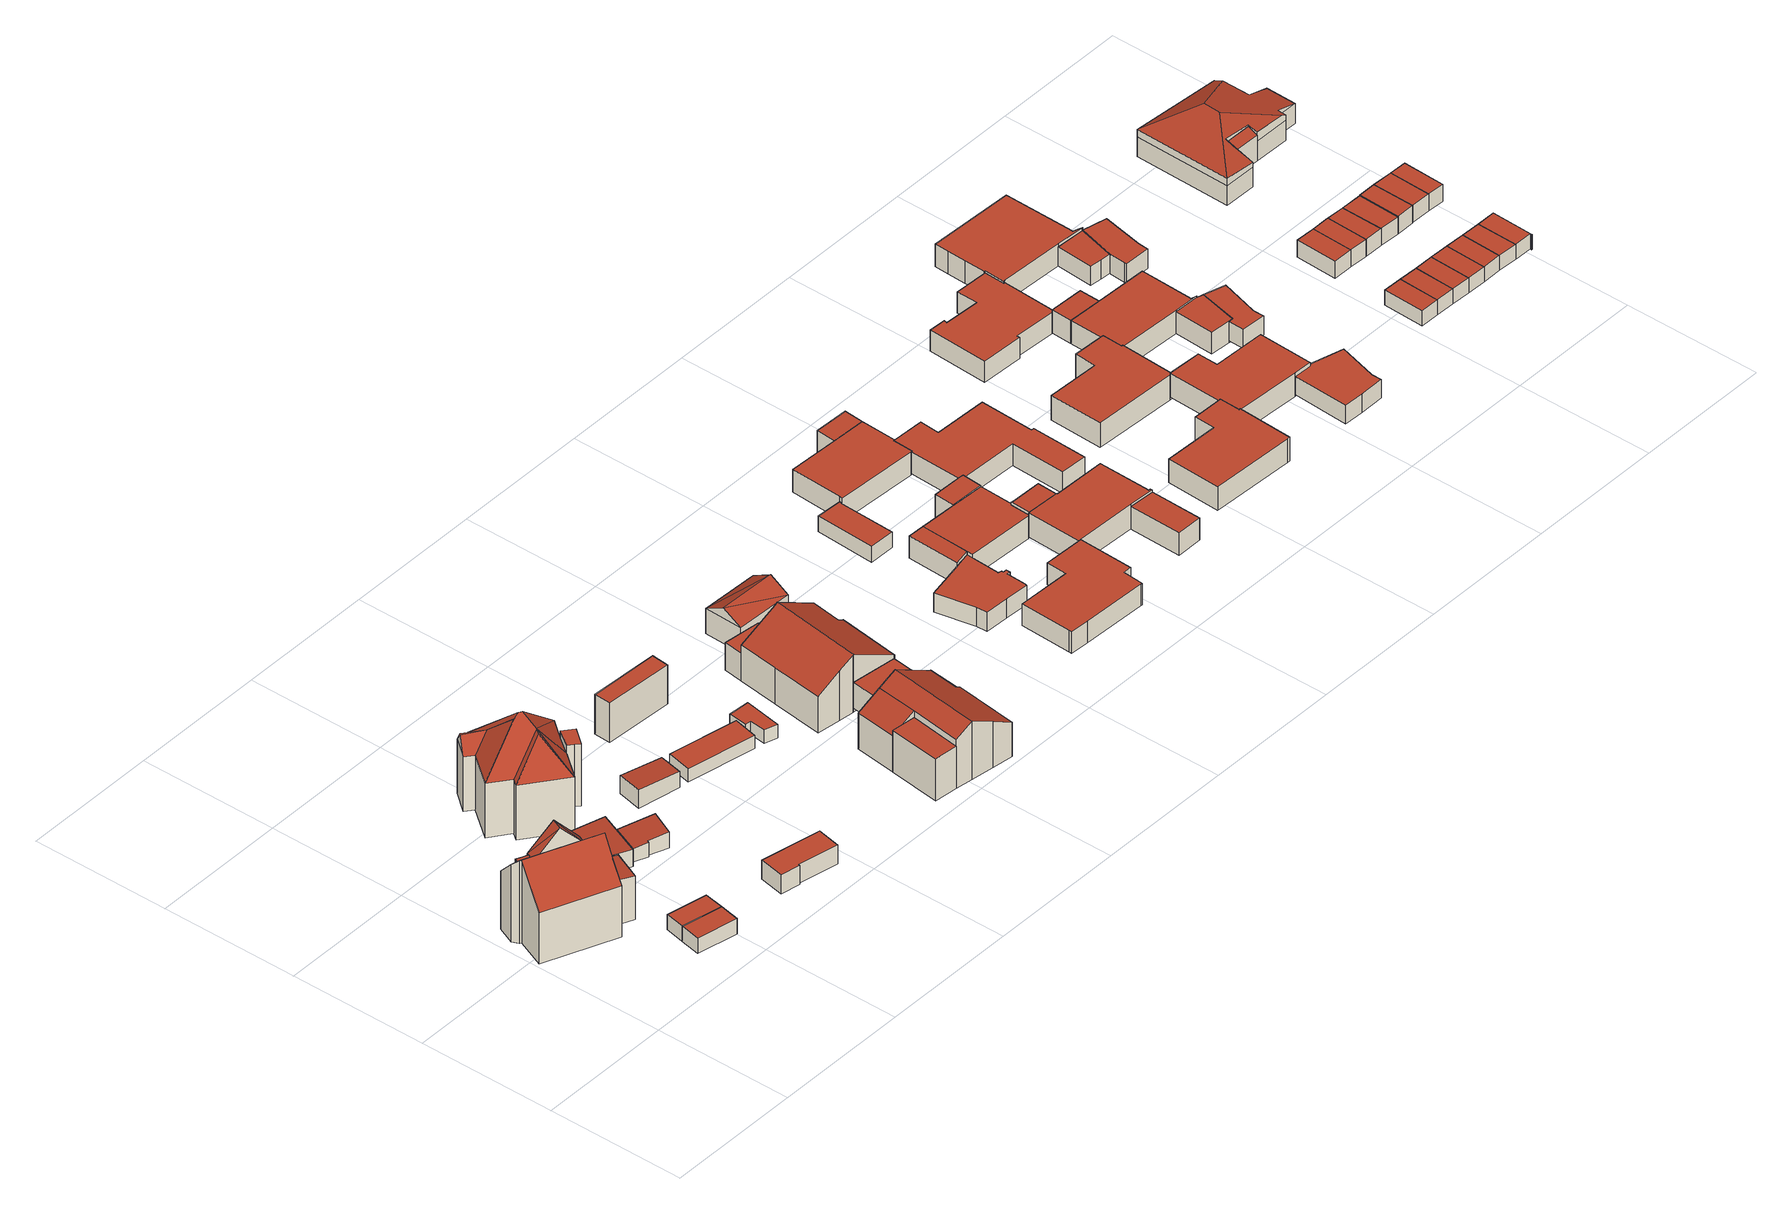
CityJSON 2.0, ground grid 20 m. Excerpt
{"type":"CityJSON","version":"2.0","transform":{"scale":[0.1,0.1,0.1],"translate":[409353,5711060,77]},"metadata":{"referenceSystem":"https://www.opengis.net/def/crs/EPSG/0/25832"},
"CityObjects":{
"building1":{"type":"Building","attributes":{"Gemeindeschluessel":"05978036","Geometrietyp2DReferenz":"3000","function":"31001_1000"},"children":["building1-1","building1-2","building1-3"]},
"building1-1":{"type":"BuildingPart","attributes":{"roofType":"2100","measuredHeight":6.88},"parents":["building1"],"geometry":[{"type":"MultiSurface","lod":"2","boundaries":[[[0,1,2,3]],[[1,4,5,2]],[[4,6,7,5]],[[4,1,0,8,6]],[[9,3,2,5,7]],[[3,9,8,0]],[[9,7,6,8]]],"semantics":{"surfaces":[{"type":"WallSurface"},{"type":"RoofSurface"},{"type":"GroundSurface"},{"type":"ClosureSurface"}],"values":[0,0,0,1,2,3,3]}}]},
"building1-2":{"type":"BuildingPart","attributes":{"roofType":"3100","measuredHeight":12.61},"parents":["building1"],"geometry":[{"type":"MultiSurface","lod":"2","boundaries":[[[10,11,12,13]],[[11,14,15,12]],[[14,16,17,15]],[[16,18,19,20,17]],[[21,22,23,24,25]],[[22,26,0,3,23]],[[27,7,6]],[[27,28,29,7]],[[28,30,31,29]],[[30,32,33,31]],[[32,34,35,33]],[[34,36,35]],[[36,37,38,35]],[[37,39,40,38]],[[39,10,13,40]],[[36,34,32,30,28,27,41]],[[41,26,22,21,42,43,18,16,14,11,10,39,37,36]],[[13,12,15,17,20,24,23,3,9,7,29,31,33,35,38,40]],[[25,42,21]],[[43,19,18]],[[25,24,20,19]],[[25,19,43,42]],[[8,0,26,41]],[[9,3,0,8]],[[27,6,8,41]],[[9,8,6,7]]],"semantics":{"surfaces":[{"type":"WallSurface"},{"type":"RoofSurface"},{"type":"GroundSurface"},{"type":"ClosureSurface"}],"values":[0,0,0,0,0,0,0,0,0,0,0,0,0,0,0,1,1,2,0,0,3,3,0,3,0,3]}}]},
"building1-3":{"type":"BuildingPart","attributes":{"roofType":"3100","measuredHeight":11.48},"parents":["building1"],"geometry":[{"type":"MultiSurface","lod":"2","boundaries":[[[44,25,24,45]],[[19,46,47,20]],[[46,48,49,47]],[[48,50,51,49]],[[50,52,53,51]],[[52,44,45,53]],[[25,44,52,54]],[[54,55,42,25]],[[54,56,48,55]],[[55,48,46,19,43]],[[48,56,50]],[[50,56,54,52]],[[45,24,20,47,49,51,53]],[[19,20,24,25]],[[42,55,43]],[[25,42,43,19]]],"semantics":{"surfaces":[{"type":"WallSurface"},{"type":"RoofSurface"},{"type":"GroundSurface"},{"type":"ClosureSurface"}],"values":[0,0,0,0,0,0,1,1,1,1,0,0,2,3,0,3]}}]},
"building2":{"type":"Building","attributes":{"Gemeindeschluessel":"05978036","Geometrietyp2DReferenz":"3000","function":"51009_1610","roofType":"1000","measuredHeight":7.62},"geometry":[{"type":"MultiSurface","lod":"2","boundaries":[[[57,46,58,59]],[[46,19,60,58]],[[19,61,62,60]],[[61,57,59,62]],[[61,19,46,57]],[[59,58,60,62]]],"semantics":{"surfaces":[{"type":"WallSurface"},{"type":"RoofSurface"},{"type":"GroundSurface"}],"values":[0,0,0,0,1,2]}}]},
"building3":{"type":"Building","attributes":{"Gemeindeschluessel":"05978036","Geometrietyp2DReferenz":"3000","function":"31001_2460","roofType":"1000","measuredHeight":2.26},"geometry":[{"type":"MultiSurface","lod":"2","boundaries":[[[63,64,65,66]],[[64,67,68,65]],[[67,69,70,68]],[[69,63,66,70]],[[69,67,64,63]],[[66,65,68,70]]],"semantics":{"surfaces":[{"type":"WallSurface"},{"type":"RoofSurface"},{"type":"GroundSurface"}],"values":[0,0,0,0,1,2]}}]},
"building4":{"type":"Building","attributes":{"Gemeindeschluessel":"05978036","Geometrietyp2DReferenz":"3000","function":"31001_2460","roofType":"1000","measuredHeight":2.24},"geometry":[{"type":"MultiSurface","lod":"2","boundaries":[[[64,71,72,65]],[[71,73,74,72]],[[73,67,68,74]],[[67,64,65,68]],[[67,73,71,64]],[[65,72,74,68]]],"semantics":{"surfaces":[{"type":"WallSurface"},{"type":"RoofSurface"},{"type":"GroundSurface"}],"values":[0,0,0,0,1,2]}}]},
"building5":{"type":"Building","attributes":{"Gemeindeschluessel":"05978036","Geometrietyp2DReferenz":"3000","function":"31001_2460","roofType":"1000","measuredHeight":3.05},"geometry":[{"type":"MultiSurface","lod":"2","boundaries":[[[75,76,77,78]],[[76,79,80,77]],[[79,81,82,80]],[[81,83,84,82]],[[83,85,86,84]],[[85,87,88,86]],[[87,75,78,88]],[[87,85,83,81,79,76,75]],[[78,77,80,82,84,86,88]]],"semantics":{"surfaces":[{"type":"WallSurface"},{"type":"RoofSurface"},{"type":"GroundSurface"}],"values":[0,0,0,0,0,0,0,1,2]}}]},
"building6":{"type":"Building","attributes":{"Gemeindeschluessel":"05978036","Geometrietyp2DReferenz":"3000","function":"31001_2460","roofType":"2100","measuredHeight":2.97},"geometry":[{"type":"MultiSurface","lod":"2","boundaries":[[[89,90,80,82]],[[90,91,92,80]],[[91,93,94,92]],[[93,95,96,94]],[[95,97,98,96]],[[97,89,82,98]],[[97,95,93,91,90,89]],[[82,80,92,94,96,98]]],"semantics":{"surfaces":[{"type":"WallSurface"},{"type":"RoofSurface"},{"type":"GroundSurface"}],"values":[0,0,0,0,0,0,1,2]}}]},
"building7":{"type":"Building","attributes":{"Gemeindeschluessel":"05978036","Geometrietyp2DReferenz":"3000","function":"31001_1310","roofType":"2100","measuredHeight":2.47},"geometry":[{"type":"MultiSurface","lod":"2","boundaries":[[[99,100,101,102]],[[100,103,104,101]],[[103,105,106,104]],[[105,107,108,106]],[[107,109,110,108]],[[109,99,102,110]],[[109,107,105,103,100,99]],[[102,101,104,106,108,110]]],"semantics":{"surfaces":[{"type":"WallSurface"},{"type":"RoofSurface"},{"type":"GroundSurface"}],"values":[0,0,0,0,0,0,1,2]}}]},
"building8":{"type":"Building","attributes":{"Gemeindeschluessel":"05978036","Geometrietyp2DReferenz":"3000","function":"31001_2460","roofType":"1000","measuredHeight":2.9},"geometry":[{"type":"MultiSurface","lod":"2","boundaries":[[[111,112,113,114]],[[112,115,116,113]],[[115,117,118,116]],[[117,119,120,118]],[[119,121,122,120]],[[121,111,114,122]],[[121,119,117,115,112,111]],[[114,113,116,118,120,122]]],"semantics":{"surfaces":[{"type":"WallSurface"},{"type":"RoofSurface"},{"type":"GroundSurface"}],"values":[0,0,0,0,0,0,1,2]}}]},
"building9":{"type":"Building","attributes":{"Gemeindeschluessel":"05978036","Geometrietyp2DReferenz":"3000","function":"31001_1000"},"children":["building9-1","building9-2"]},
"building9-1":{"type":"BuildingPart","attributes":{"roofType":"9999","measuredHeight":9.47},"parents":["building9"],"geometry":[{"type":"MultiSurface","lod":"2","boundaries":[[[123,124,125,126,127]],[[127,126,128,129]],[[126,125,130,131,128]],[[132,130,125,124]],[[124,123,133,134,132]],[[123,127,129,133]],[[132,134,131,130]],[[129,128,131,134,133]]],"semantics":{"surfaces":[{"type":"RoofSurface"},{"type":"WallSurface"},{"type":"GroundSurface"}],"values":[0,1,1,1,1,1,1,2]}}]},
"building9-2":{"type":"BuildingPart","attributes":{"roofType":"5000","measuredHeight":14.33},"parents":["building9"],"geometry":[{"type":"MultiSurface","lod":"2","boundaries":[[[135,136,137,138]],[[136,139,140,137]],[[139,141,142,140]],[[141,143,144,142]],[[143,145,146,144]],[[145,147,148,146]],[[147,149,150,148]],[[149,151,152,150]],[[151,132,134,152]],[[130,153,154,131]],[[153,135,138,154]],[[151,155,130,132]],[[155,151,156]],[[155,153,130]],[[153,155,157]],[[158,156,151,149]],[[159,158,149,147]],[[160,161,162,159,147,145]],[[161,160,143,141]],[[162,161,141,139]],[[155,156,158,159,162,139,136]],[[157,155,136,135]],[[157,135,153]],[[143,160,145]],[[138,137,140,142,144,146,148,150,152,134,131,154]],[[131,134,132,130]]],"semantics":{"surfaces":[{"type":"WallSurface"},{"type":"RoofSurface"},{"type":"GroundSurface"},{"type":"ClosureSurface"}],"values":[0,0,0,0,0,0,0,0,0,0,0,1,1,1,1,1,1,1,1,1,1,1,1,0,2,3]}}]},
"building10":{"type":"Building","attributes":{"Gemeindeschluessel":"05978036","Geometrietyp2DReferenz":"3000","function":"31001_2460","roofType":"2100","measuredHeight":2.86},"geometry":[{"type":"MultiSurface","lod":"2","boundaries":[[[163,164,165,166]],[[164,167,168,165]],[[167,169,170,168]],[[169,163,166,170]],[[169,167,164,163]],[[166,165,168,170]]],"semantics":{"surfaces":[{"type":"WallSurface"},{"type":"RoofSurface"},{"type":"GroundSurface"}],"values":[0,0,0,0,1,2]}}]},
"building11":{"type":"Building","attributes":{"Gemeindeschluessel":"05978036","Geometrietyp2DReferenz":"3000","function":"31001_9998","roofType":"2100","measuredHeight":2.12},"geometry":[{"type":"MultiSurface","lod":"2","boundaries":[[[171,172,173,174]],[[172,175,176,173]],[[175,177,178,176]],[[177,171,174,178]],[[177,175,172,171]],[[174,173,176,178]]],"semantics":{"surfaces":[{"type":"WallSurface"},{"type":"RoofSurface"},{"type":"GroundSurface"}],"values":[0,0,0,0,1,2]}}]},
"building12":{"type":"Building","attributes":{"Gemeindeschluessel":"05978036","Geometrietyp2DReferenz":"3000","function":"31001_9998","roofType":"1000","measuredHeight":6},"geometry":[{"type":"MultiSurface","lod":"2","boundaries":[[[179,180,181,182]],[[180,183,184,181]],[[183,185,186,184]],[[185,179,182,186]],[[185,183,180,179]],[[182,181,184,186]]],"semantics":{"surfaces":[{"type":"WallSurface"},{"type":"RoofSurface"},{"type":"GroundSurface"}],"values":[0,0,0,0,1,2]}}]},
"building13":{"type":"Building","attributes":{"Gemeindeschluessel":"05978036","Geometrietyp2DReferenz":"3000","function":"51009_1610","roofType":"9999","measuredHeight":6.41},"geometry":[{"type":"MultiSurface","lod":"2","boundaries":[[[187,188,189,190]],[[190,189,191,192]],[[189,188,193,191]],[[188,187,194,193]],[[187,190,192,194]],[[192,191,193,194]]],"semantics":{"surfaces":[{"type":"RoofSurface"},{"type":"WallSurface"},{"type":"GroundSurface"}],"values":[0,1,1,1,1,2]}}]},
"building14":{"type":"Building","attributes":{"Gemeindeschluessel":"05978036","Geometrietyp2DReferenz":"3000","function":"31001_9998","roofType":"2100","measuredHeight":2.16},"geometry":[{"type":"MultiSurface","lod":"2","boundaries":[[[195,196,197,198]],[[196,199,200,197]],[[199,201,202,200]],[[201,203,204,202]],[[203,205,206,204]],[[205,195,198,206]],[[205,203,201,199,196,195]],[[198,197,200,202,204,206]]],"semantics":{"surfaces":[{"type":"WallSurface"},{"type":"RoofSurface"},{"type":"GroundSurface"}],"values":[0,0,0,0,0,0,1,2]}}]},
"building15":{"type":"Building","attributes":{"Gemeindeschluessel":"05978036","Geometrietyp2DReferenz":"3000","function":"31001_1000"},"children":["building15-1","building15-2"]},
"building15-1":{"type":"BuildingPart","attributes":{"roofType":"2100","measuredHeight":7.44},"parents":["building15"],"geometry":[{"type":"MultiSurface","lod":"2","boundaries":[[[207,208,209,210]],[[211,212,192,191]],[[212,207,210,192]],[[212,211,208,207]],[[210,209,191,192]],[[191,209,208,211]]],"semantics":{"surfaces":[{"type":"WallSurface"},{"type":"RoofSurface"},{"type":"GroundSurface"},{"type":"ClosureSurface"}],"values":[0,0,0,1,2,3]}}]},
"building15-2":{"type":"BuildingPart","attributes":{"roofType":"3100","measuredHeight":8.95},"parents":["building15"],"geometry":[{"type":"MultiSurface","lod":"2","boundaries":[[[213,214,215,216]],[[214,217,218,215]],[[217,219,220,218]],[[219,221,222,220]],[[221,223,193,222]],[[223,211,191,193]],[[224,225,209,208]],[[224,226,227,225]],[[226,228,229,227]],[[228,230,231,229]],[[230,213,216,231]],[[226,224,208,211,223,221]],[[221,219,217,214,213,230,228,226]],[[216,215,218,220,222,193,191,209,225,227,229,231]],[[208,209,191,211]]],"semantics":{"surfaces":[{"type":"WallSurface"},{"type":"RoofSurface"},{"type":"GroundSurface"},{"type":"ClosureSurface"}],"values":[0,0,0,0,0,0,0,0,0,0,0,1,1,2,3]}}]},
"building16":{"type":"Building","attributes":{"Gemeindeschluessel":"05978036","Geometrietyp2DReferenz":"3000","function":"31001_2460","roofType":"1000","measuredHeight":3.95},"geometry":[{"type":"MultiSurface","lod":"2","boundaries":[[[232,233,234,235]],[[233,236,237,234]],[[236,238,239,237]],[[238,232,235,239]],[[238,236,233,232]],[[235,234,237,239]]],"semantics":{"surfaces":[{"type":"WallSurface"},{"type":"RoofSurface"},{"type":"GroundSurface"}],"values":[0,0,0,0,1,2]}}]},
"building17":{"type":"Building","attributes":{"Gemeindeschluessel":"05978036","Geometrietyp2DReferenz":"3000","function":"31001_1000","roofType":"3100","measuredHeight":8.83},"geometry":[{"type":"MultiSurface","lod":"2","boundaries":[[[240,241,242,243]],[[241,244,245,242]],[[244,246,247,245]],[[246,248,249,247]],[[248,250,251,249]],[[250,252,253,251]],[[252,254,255,253]],[[254,256,257,255]],[[256,258,259,257]],[[258,260,261,259]],[[260,262,263,261]],[[262,264,265,263]],[[264,240,243,265]],[[260,258,256,254,252,250,248]],[[248,246,244,241,240,264,262,260]],[[243,242,245,247,249,251,253,255,257,259,261,263,265]]],"semantics":{"surfaces":[{"type":"WallSurface"},{"type":"RoofSurface"},{"type":"GroundSurface"}],"values":[0,0,0,0,0,0,0,0,0,0,0,0,0,1,1,2]}}]},
"building18":{"type":"Building","attributes":{"Gemeindeschluessel":"05978036","Geometrietyp2DReferenz":"3000","function":"31001_2460","roofType":"1000","measuredHeight":4.16},"geometry":[{"type":"MultiSurface","lod":"2","boundaries":[[[266,267,268,245]],[[267,269,270,268]],[[269,271,247,270]],[[271,266,245,247]],[[271,269,267,266]],[[245,268,270,247]]],"semantics":{"surfaces":[{"type":"WallSurface"},{"type":"RoofSurface"},{"type":"GroundSurface"}],"values":[0,0,0,0,1,2]}}]},
"building19":{"type":"Building","attributes":{"Gemeindeschluessel":"05978036","Geometrietyp2DReferenz":"3000","function":"31001_2460","roofType":"3100","measuredHeight":5.41},"geometry":[{"type":"MultiSurface","lod":"2","boundaries":[[[272,273,274,275]],[[273,276,277,274]],[[276,278,279,277]],[[278,272,275,279]],[[276,273,280]],[[272,278,281]],[[272,280,273]],[[280,272,281]],[[281,276,280]],[[276,281,278]],[[275,274,277,279]]],"semantics":{"surfaces":[{"type":"WallSurface"},{"type":"RoofSurface"},{"type":"GroundSurface"}],"values":[0,0,0,0,0,0,1,1,1,1,2]}}]},
"building20":{"type":"Building","attributes":{"Gemeindeschluessel":"05978036","Geometrietyp2DReferenz":"3000","function":"31001_1000","roofType":"1000","measuredHeight":3.31},"geometry":[{"type":"MultiSurface","lod":"2","boundaries":[[[282,283,284,285]],[[283,286,287,284]],[[286,288,289,287]],[[288,290,291,289]],[[290,292,293,291]],[[292,294,295,293]],[[294,296,297,295]],[[296,298,299,297]],[[298,300,301,299]],[[300,302,303,301]],[[302,304,305,303]],[[304,282,285,305]],[[304,302,300,298,296,294,292,290,288,286,283,282]],[[285,284,287,289,291,293,295,297,299,301,303,305]]],"semantics":{"surfaces":[{"type":"WallSurface"},{"type":"RoofSurface"},{"type":"GroundSurface"}],"values":[0,0,0,0,0,0,0,0,0,0,0,0,1,2]}}]},
"building21":{"type":"Building","attributes":{"Gemeindeschluessel":"05978036","Geometrietyp2DReferenz":"3000","function":"31001_2460","roofType":"1000","measuredHeight":2.41},"geometry":[{"type":"MultiSurface","lod":"2","boundaries":[[[306,307,308,309]],[[307,310,311,308]],[[310,312,313,311]],[[312,314,315,313]],[[314,306,309,315]],[[314,312,310,307,306]],[[309,308,311,313,315]]],"semantics":{"surfaces":[{"type":"WallSurface"},{"type":"RoofSurface"},{"type":"GroundSurface"}],"values":[0,0,0,0,0,1,2]}}]},
"building22":{"type":"Building","attributes":{"Gemeindeschluessel":"05978036","Geometrietyp2DReferenz":"3000","function":"31001_1000"},"children":["building22-1","building22-2","building22-3","building22-4"]},
"building22-1":{"type":"BuildingPart","attributes":{"roofType":"1000","measuredHeight":2.85},"parents":["building22"],"geometry":[{"type":"MultiSurface","lod":"2","boundaries":[[[316,317,318,319]],[[317,320,321,318]],[[320,322,323,321]],[[322,324,325,323]],[[324,326,327,325]],[[326,328,329,327]],[[328,330,331,329]],[[330,332,333,331]],[[332,334,335,333]],[[334,336,337,335]],[[336,338,339,337]],[[338,340,341,339]],[[340,342,343,341]],[[342,344,345,343]],[[342,340,338,336,334,332,330,328,326,324,322,320,317,316,346,344]],[[345,347,319,318,321,323,325,327,329,331,333,335,337,339,341,343]],[[347,345,344,346]],[[319,347,346,316]]],"semantics":{"surfaces":[{"type":"WallSurface"},{"type":"RoofSurface"},{"type":"GroundSurface"},{"type":"ClosureSurface"}],"values":[0,0,0,0,0,0,0,0,0,0,0,0,0,0,1,2,3,3]}}]},
"building22-2":{"type":"BuildingPart","attributes":{"roofType":"1000","measuredHeight":3.39},"parents":["building22"],"geometry":[{"type":"MultiSurface","lod":"2","boundaries":[[[348,349,350,345,344]],[[349,351,352,350]],[[353,351,349,348]],[[345,350,352,347]],[[352,351,353,346,347]],[[344,346,353,348]],[[344,345,347,346]]],"semantics":{"surfaces":[{"type":"WallSurface"},{"type":"RoofSurface"},{"type":"GroundSurface"},{"type":"ClosureSurface"}],"values":[0,0,1,2,3,0,3]}}]},
"building22-3":{"type":"BuildingPart","attributes":{"roofType":"1000","measuredHeight":3.44},"parents":["building22"],"geometry":[{"type":"MultiSurface","lod":"2","boundaries":[[[354,355,356,357]],[[355,358,359,356]],[[358,360,361,362,359]],[[363,354,357,364,365]],[[363,360,358,355,354]],[[357,356,359,362,364]],[[365,361,360,363]],[[365,364,362,361]]],"semantics":{"surfaces":[{"type":"WallSurface"},{"type":"RoofSurface"},{"type":"GroundSurface"},{"type":"ClosureSurface"}],"values":[0,0,0,0,1,2,0,3]}}]},
"building22-4":{"type":"BuildingPart","attributes":{"roofType":"1000","measuredHeight":3.39},"parents":["building22"],"geometry":[{"type":"MultiSurface","lod":"2","boundaries":[[[361,366,367,362]],[[366,368,369,367]],[[368,370,371,369]],[[370,372,373,371]],[[372,374,316,319,373]],[[351,365,364,352]],[[351,353,374,372,370,368,366,361,365]],[[364,362,367,369,371,373,319,347,352]],[[362,364,365,361]],[[346,316,374,353]],[[347,319,316,346]],[[352,347,346,353,351]]],"semantics":{"surfaces":[{"type":"WallSurface"},{"type":"RoofSurface"},{"type":"GroundSurface"},{"type":"ClosureSurface"}],"values":[0,0,0,0,0,0,1,2,3,0,3,3]}}]},
"building23":{"type":"Building","attributes":{"Gemeindeschluessel":"05978036","Geometrietyp2DReferenz":"3000","function":"31001_1000"},"children":["building23-1","building23-2"]},
"building23-1":{"type":"BuildingPart","attributes":{"roofType":"1000","measuredHeight":3.52},"parents":["building23"],"geometry":[{"type":"MultiSurface","lod":"2","boundaries":[[[375,376,377,378]],[[376,379,380,377]],[[379,381,382,380]],[[383,375,378,384]],[[383,381,379,376,375]],[[378,377,380,382,384]],[[384,382,381,383]]],"semantics":{"surfaces":[{"type":"WallSurface"},{"type":"RoofSurface"},{"type":"GroundSurface"},{"type":"ClosureSurface"}],"values":[0,0,0,0,1,2,3]}}]},
"building23-2":{"type":"BuildingPart","attributes":{"roofType":"1000","measuredHeight":3.53},"parents":["building23"],"geometry":[{"type":"MultiSurface","lod":"2","boundaries":[[[385,386,382,381]],[[385,387,388,386]],[[387,389,390,388]],[[389,391,392,390]],[[391,393,394,392]],[[393,395,396,394]],[[395,397,398,396]],[[397,383,384,398]],[[397,395,393,391,389,387,385,381,383]],[[384,382,386,388,390,392,394,396,398]],[[381,382,384,383]]],"semantics":{"surfaces":[{"type":"WallSurface"},{"type":"RoofSurface"},{"type":"GroundSurface"},{"type":"ClosureSurface"}],"values":[0,0,0,0,0,0,0,0,1,2,3]}}]},
"building24":{"type":"Building","attributes":{"Gemeindeschluessel":"05978036","Geometrietyp2DReferenz":"3000","function":"31001_1000"},"children":["building24-1","building24-2","building24-3"]},
"building24-1":{"type":"BuildingPart","attributes":{"roofType":"1000","measuredHeight":3.66},"parents":["building24"],"geometry":[{"type":"MultiSurface","lod":"2","boundaries":[[[399,400,401,402,403]],[[400,404,405,401]],[[404,406,407,405]],[[406,408,409,407]],[[408,410,411,412,409]],[[413,296,414,415,416]],[[296,294,417,414]],[[294,418,419,417]],[[418,420,421,422,419]],[[418,294,296,413,410,408,406,404,400,399,420]],[[422,402,401,405,407,409,412,415,414,417,419]],[[403,421,420,399]],[[403,402,422,421]],[[416,411,410,413]],[[416,415,412,411]]],"semantics":{"surfaces":[{"type":"WallSurface"},{"type":"RoofSurface"},{"type":"GroundSurface"},{"type":"ClosureSurface"}],"values":[0,0,0,0,0,0,0,0,0,1,2,0,3,0,3]}}]},
"building24-2":{"type":"BuildingPart","attributes":{"roofType":"1000","measuredHeight":3.64},"parents":["building24"],"geometry":[{"type":"MultiSurface","lod":"2","boundaries":[[[421,423,424,422]],[[423,425,426,424]],[[425,427,428,426]],[[427,403,402,428]],[[403,427,425,423,421]],[[422,424,426,428,402]],[[422,402,403,421]]],"semantics":{"surfaces":[{"type":"WallSurface"},{"type":"RoofSurface"},{"type":"GroundSurface"},{"type":"ClosureSurface"}],"values":[0,0,0,0,1,2,3]}}]},
"building24-3":{"type":"BuildingPart","attributes":{"roofType":"1000","measuredHeight":3.36},"parents":["building24"],"geometry":[{"type":"MultiSurface","lod":"2","boundaries":[[[411,429,430,412]],[[429,431,432,430]],[[431,416,415,432]],[[416,431,429,411]],[[412,430,432,415]],[[412,415,416,411]]],"semantics":{"surfaces":[{"type":"WallSurface"},{"type":"RoofSurface"},{"type":"GroundSurface"},{"type":"ClosureSurface"}],"values":[0,0,0,1,2,3]}}]},
"building25":{"type":"Building","attributes":{"Gemeindeschluessel":"05978036","Geometrietyp2DReferenz":"3000","function":"31001_1000","roofType":"1000","measuredHeight":3.34},"geometry":[{"type":"MultiSurface","lod":"2","boundaries":[[[433,434,435,436]],[[434,437,438,435]],[[437,439,440,438]],[[439,441,442,440]],[[441,443,444,442]],[[443,391,445,444]],[[391,389,446,445]],[[389,387,447,446]],[[387,385,448,447]],[[385,449,450,448]],[[449,451,452,450]],[[451,453,454,452]],[[453,455,456,454]],[[455,433,436,456]],[[455,453,451,449,385,387,389,391,443,441,439,437,434,433]],[[436,435,438,440,442,444,445,446,447,448,450,452,454,456]]],"semantics":{"surfaces":[{"type":"WallSurface"},{"type":"RoofSurface"},{"type":"GroundSurface"}],"values":[0,0,0,0,0,0,0,0,0,0,0,0,0,0,1,2]}}]},
"building26":{"type":"Building","attributes":{"Gemeindeschluessel":"05978036","Geometrietyp2DReferenz":"3000","function":"31001_1000","roofType":"1000","measuredHeight":3.57},"geometry":[{"type":"MultiSurface","lod":"2","boundaries":[[[457,458,459,460]],[[458,461,462,459]],[[461,463,464,462]],[[463,465,466,464]],[[465,467,468,466]],[[467,469,470,468]],[[469,471,472,470]],[[471,473,474,472]],[[473,475,476,474]],[[475,457,460,476]],[[475,473,471,469,467,465,463,461,458,457]],[[460,459,462,464,466,468,470,472,474,476]]],"semantics":{"surfaces":[{"type":"WallSurface"},{"type":"RoofSurface"},{"type":"GroundSurface"}],"values":[0,0,0,0,0,0,0,0,0,0,1,2]}}]},
"building27":{"type":"Building","attributes":{"Gemeindeschluessel":"05978036","Geometrietyp2DReferenz":"3000","function":"31001_1000","roofType":"1000","measuredHeight":3.75},"geometry":[{"type":"MultiSurface","lod":"2","boundaries":[[[477,478,479,480]],[[478,481,482,479]],[[481,483,484,482]],[[483,485,486,484]],[[485,487,488,486]],[[487,489,490,488]],[[489,491,492,490]],[[491,493,494,492]],[[493,495,496,494]],[[495,477,480,496]],[[495,493,491,489,487,485,483,481,478,477]],[[480,479,482,484,486,488,490,492,494,496]]],"semantics":{"surfaces":[{"type":"WallSurface"},{"type":"RoofSurface"},{"type":"GroundSurface"}],"values":[0,0,0,0,0,0,0,0,0,0,1,2]}}]},
"building28":{"type":"Building","attributes":{"Gemeindeschluessel":"05978036","Geometrietyp2DReferenz":"3000","function":"31001_1000","roofType":"1000","measuredHeight":3.18},"geometry":[{"type":"MultiSurface","lod":"2","boundaries":[[[497,498,499,500]],[[498,501,502,499]],[[501,503,504,502]],[[503,505,506,504]],[[505,507,508,506]],[[507,509,510,508]],[[509,511,512,510]],[[511,513,514,512]],[[513,515,516,514]],[[515,517,518,516]],[[517,519,520,518]],[[519,521,522,520]],[[521,523,524,522]],[[523,497,500,524]],[[523,521,519,517,515,513,511,509,507,505,503,501,498,497]],[[500,499,502,504,506,508,510,512,514,516,518,520,522,524]]],"semantics":{"surfaces":[{"type":"WallSurface"},{"type":"RoofSurface"},{"type":"GroundSurface"}],"values":[0,0,0,0,0,0,0,0,0,0,0,0,0,0,1,2]}}]},
"building29":{"type":"Building","attributes":{"Gemeindeschluessel":"05978036","Geometrietyp2DReferenz":"3000","function":"31001_1000","roofType":"1000","measuredHeight":3.62},"geometry":[{"type":"MultiSurface","lod":"2","boundaries":[[[525,526,527,528]],[[526,529,530,527]],[[529,531,532,530]],[[531,533,534,532]],[[533,535,536,534]],[[535,537,538,536]],[[537,539,540,538]],[[539,541,542,540]],[[541,543,544,542]],[[543,545,546,544]],[[545,547,548,546]],[[547,525,528,548]],[[547,545,543,541,539,537,535,533,531,529,526,525]],[[528,527,530,532,534,536,538,540,542,544,546,548]]],"semantics":{"surfaces":[{"type":"WallSurface"},{"type":"RoofSurface"},{"type":"GroundSurface"}],"values":[0,0,0,0,0,0,0,0,0,0,0,0,1,2]}}]},
"building30":{"type":"Building","attributes":{"Gemeindeschluessel":"05978036","Geometrietyp2DReferenz":"3000","function":"31001_2460","roofType":"1000","measuredHeight":2.75},"geometry":[{"type":"MultiSurface","lod":"2","boundaries":[[[549,550,551,552]],[[550,553,554,551]],[[553,555,556,554]],[[555,557,558,556]],[[557,559,560,558]],[[559,561,562,560]],[[561,563,564,562]],[[563,549,552,564]],[[563,561,559,557,555,553,550,549]],[[552,551,554,556,558,560,562,564]]],"semantics":{"surfaces":[{"type":"WallSurface"},{"type":"RoofSurface"},{"type":"GroundSurface"}],"values":[0,0,0,0,0,0,0,0,1,2]}}]},
"building31":{"type":"Building","attributes":{"Gemeindeschluessel":"05978036","Geometrietyp2DReferenz":"3000","function":"31001_1000"},"children":["building31-1","building31-2","building31-3"]},
"building31-1":{"type":"BuildingPart","attributes":{"roofType":"1000","measuredHeight":3.56},"parents":["building31"],"geometry":[{"type":"MultiSurface","lod":"2","boundaries":[[[565,566,567,568]],[[565,569,570,566]],[[569,571,572,570]],[[571,573,574,572]],[[573,571,569,565,568]],[[567,566,570,572,574]],[[568,567,574,573]]],"semantics":{"surfaces":[{"type":"WallSurface"},{"type":"RoofSurface"},{"type":"GroundSurface"},{"type":"ClosureSurface"}],"values":[0,0,0,0,1,2,3]}}]},
"building31-2":{"type":"BuildingPart","attributes":{"roofType":"1000","measuredHeight":3.36},"parents":["building31"],"geometry":[{"type":"MultiSurface","lod":"2","boundaries":[[[575,576,577,578]],[[576,579,580,577]],[[581,582,583,584]],[[582,585,586,583]],[[585,575,578,586]],[[585,582,581,579,576,575]],[[578,577,580,584,583,586]],[[584,580,579,581]]],"semantics":{"surfaces":[{"type":"WallSurface"},{"type":"RoofSurface"},{"type":"GroundSurface"},{"type":"ClosureSurface"}],"values":[0,0,0,0,0,1,2,3]}}]},
"building31-3":{"type":"BuildingPart","attributes":{"roofType":"1000","measuredHeight":3.52},"parents":["building31"],"geometry":[{"type":"MultiSurface","lod":"2","boundaries":[[[573,587,588,574]],[[587,589,590,588]],[[589,591,581,584,590]],[[592,593,492,580,579]],[[593,594,490,492]],[[594,595,488,490]],[[595,596,486,488]],[[596,568,567,486]],[[568,596,595,594,593,592,591,589,587,573]],[[574,588,590,584,580,492,490,488,486,567]],[[579,581,591,592]],[[579,580,584,581]],[[574,567,568,573]]],"semantics":{"surfaces":[{"type":"WallSurface"},{"type":"RoofSurface"},{"type":"GroundSurface"},{"type":"ClosureSurface"}],"values":[0,0,0,0,0,0,0,0,1,2,0,3,3]}}]},
"building32":{"type":"Building","attributes":{"Gemeindeschluessel":"05978036","Geometrietyp2DReferenz":"3000","function":"31001_2460","roofType":"1000","measuredHeight":2.84},"geometry":[{"type":"MultiSurface","lod":"2","boundaries":[[[597,598,599,600]],[[598,575,601,599]],[[575,585,602,601]],[[585,582,603,602]],[[582,604,605,603]],[[604,606,607,605]],[[606,597,600,607]],[[606,604,582,585,575,598,597]],[[600,599,601,602,603,605,607]]],"semantics":{"surfaces":[{"type":"WallSurface"},{"type":"RoofSurface"},{"type":"GroundSurface"}],"values":[0,0,0,0,0,0,0,1,2]}}]},
"building33":{"type":"Building","attributes":{"Gemeindeschluessel":"05978036","Geometrietyp2DReferenz":"3000","function":"31001_1000"},"children":["building33-1","building33-2"]},
"building33-1":{"type":"BuildingPart","attributes":{"roofType":"1000","measuredHeight":2.96},"parents":["building33"],"geometry":[{"type":"MultiSurface","lod":"2","boundaries":[[[608,609,610,611]],[[609,612,613,610]],[[612,614,615,613]],[[616,608,611,617]],[[616,614,612,609,608]],[[611,610,613,615,617]],[[617,615,614,616]]],"semantics":{"surfaces":[{"type":"WallSurface"},{"type":"RoofSurface"},{"type":"GroundSurface"},{"type":"ClosureSurface"}],"values":[0,0,0,0,1,2,3]}}]},
"building33-2":{"type":"BuildingPart","attributes":{"roofType":"1000","measuredHeight":3.45},"parents":["building33"],"geometry":[{"type":"MultiSurface","lod":"2","boundaries":[[[618,615,614]],[[618,619,620,615]],[[619,621,622,620]],[[621,623,624,622]],[[623,625,626,624]],[[625,627,628,626]],[[627,629,630,628]],[[629,631,632,630]],[[631,633,634,632]],[[633,635,636,634]],[[635,637,616,617,636]],[[637,635,633,631,629,627,625,623,621,619,618]],[[615,620,622,624,626,628,630,632,634,636,617]],[[614,616,637,618]],[[614,615,617,616]]],"semantics":{"surfaces":[{"type":"WallSurface"},{"type":"RoofSurface"},{"type":"GroundSurface"},{"type":"ClosureSurface"}],"values":[0,0,0,0,0,0,0,0,0,0,0,1,2,0,3]}}]},
"building34":{"type":"Building","attributes":{"Gemeindeschluessel":"05978036","Geometrietyp2DReferenz":"3000","function":"31001_2460","roofType":"1000","measuredHeight":2.94},"geometry":[{"type":"MultiSurface","lod":"2","boundaries":[[[638,639,640,641]],[[639,642,643,640]],[[642,644,611,643]],[[644,645,617,611]],[[645,646,647,617]],[[646,648,649,647]],[[648,638,641,649]],[[648,646,645,644,642,639,638]],[[641,640,643,611,617,647,649]]],"semantics":{"surfaces":[{"type":"WallSurface"},{"type":"RoofSurface"},{"type":"GroundSurface"}],"values":[0,0,0,0,0,0,0,1,2]}}]},
"building35":{"type":"Building","attributes":{"Gemeindeschluessel":"05978036","Geometrietyp2DReferenz":"3000","function":"31001_2500","roofType":"1000","measuredHeight":2.3},"geometry":[{"type":"MultiSurface","lod":"2","boundaries":[[[650,651,652,653]],[[651,654,655,652]],[[654,656,657,655]],[[656,650,653,657]],[[656,654,651,650]],[[653,652,655,657]]],"semantics":{"surfaces":[{"type":"WallSurface"},{"type":"RoofSurface"},{"type":"GroundSurface"}],"values":[0,0,0,0,1,2]}}]},
"building36":{"type":"Building","attributes":{"Gemeindeschluessel":"05978036","Geometrietyp2DReferenz":"3000","function":"31001_2460","roofType":"1000","measuredHeight":2.37},"geometry":[{"type":"MultiSurface","lod":"2","boundaries":[[[650,656,657,653]],[[656,658,659,657]],[[658,660,661,659]],[[660,650,653,661]],[[660,658,656,650]],[[653,657,659,661]]],"semantics":{"surfaces":[{"type":"WallSurface"},{"type":"RoofSurface"},{"type":"GroundSurface"}],"values":[0,0,0,0,1,2]}}]},
"building37":{"type":"Building","attributes":{"Gemeindeschluessel":"05978036","Geometrietyp2DReferenz":"3000","function":"31001_2460","roofType":"1000","measuredHeight":2.62},"geometry":[{"type":"MultiSurface","lod":"2","boundaries":[[[662,663,664,665]],[[663,666,667,664]],[[666,668,669,667]],[[668,662,665,669]],[[668,666,663,662]],[[665,664,667,669]]],"semantics":{"surfaces":[{"type":"WallSurface"},{"type":"RoofSurface"},{"type":"GroundSurface"}],"values":[0,0,0,0,1,2]}}]},
"building38":{"type":"Building","attributes":{"Gemeindeschluessel":"05978036","Geometrietyp2DReferenz":"3000","function":"31001_2460","roofType":"1000","measuredHeight":2.38},"geometry":[{"type":"MultiSurface","lod":"2","boundaries":[[[660,658,659,661]],[[658,670,671,659]],[[670,672,673,671]],[[672,660,661,673]],[[672,670,658,660]],[[661,659,671,673]]],"semantics":{"surfaces":[{"type":"WallSurface"},{"type":"RoofSurface"},{"type":"GroundSurface"}],"values":[0,0,0,0,1,2]}}]},
"building39":{"type":"Building","attributes":{"Gemeindeschluessel":"05978036","Geometrietyp2DReferenz":"3000","function":"31001_2460","roofType":"1000","measuredHeight":2.66},"geometry":[{"type":"MultiSurface","lod":"2","boundaries":[[[666,663,664,667]],[[663,674,675,664]],[[674,676,677,675]],[[676,666,667,677]],[[676,674,663,666]],[[667,664,675,677]]],"semantics":{"surfaces":[{"type":"WallSurface"},{"type":"RoofSurface"},{"type":"GroundSurface"}],"values":[0,0,0,0,1,2]}}]},
"building40":{"type":"Building","attributes":{"Gemeindeschluessel":"05978036","Geometrietyp2DReferenz":"3000","function":"31001_2460","roofType":"1000","measuredHeight":2.33},"geometry":[{"type":"MultiSurface","lod":"2","boundaries":[[[672,670,671,673]],[[670,678,679,671]],[[678,680,681,679]],[[680,672,673,681]],[[680,678,670,672]],[[673,671,679,681]]],"semantics":{"surfaces":[{"type":"WallSurface"},{"type":"RoofSurface"},{"type":"GroundSurface"}],"values":[0,0,0,0,1,2]}}]},
"building41":{"type":"Building","attributes":{"Gemeindeschluessel":"05978036","Geometrietyp2DReferenz":"3000","function":"31001_2460","roofType":"1000","measuredHeight":2.67},"geometry":[{"type":"MultiSurface","lod":"2","boundaries":[[[676,674,675,677]],[[674,682,683,675]],[[682,684,685,683]],[[684,676,677,685]],[[684,682,674,676]],[[677,675,683,685]]],"semantics":{"surfaces":[{"type":"WallSurface"},{"type":"RoofSurface"},{"type":"GroundSurface"}],"values":[0,0,0,0,1,2]}}]},
"building42":{"type":"Building","attributes":{"Gemeindeschluessel":"05978036","Geometrietyp2DReferenz":"3000","function":"31001_2460","roofType":"1000","measuredHeight":2.39},"geometry":[{"type":"MultiSurface","lod":"2","boundaries":[[[680,678,679,681]],[[678,686,687,679]],[[686,688,689,687]],[[688,680,681,689]],[[688,686,678,680]],[[681,679,687,689]]],"semantics":{"surfaces":[{"type":"WallSurface"},{"type":"RoofSurface"},{"type":"GroundSurface"}],"values":[0,0,0,0,1,2]}}]},
"building43":{"type":"Building","attributes":{"Gemeindeschluessel":"05978036","Geometrietyp2DReferenz":"3000","function":"31001_2460","roofType":"1000","measuredHeight":2.62},"geometry":[{"type":"MultiSurface","lod":"2","boundaries":[[[684,682,683,685]],[[682,690,691,683]],[[690,692,693,691]],[[692,684,685,693]],[[692,690,682,684]],[[685,683,691,693]]],"semantics":{"surfaces":[{"type":"WallSurface"},{"type":"RoofSurface"},{"type":"GroundSurface"}],"values":[0,0,0,0,1,2]}}]},
"building44":{"type":"Building","attributes":{"Gemeindeschluessel":"05978036","Geometrietyp2DReferenz":"3000","function":"31001_2460","roofType":"1000","measuredHeight":2.38},"geometry":[{"type":"MultiSurface","lod":"2","boundaries":[[[688,686,687,689]],[[686,694,695,687]],[[694,696,697,695]],[[696,688,689,697]],[[696,694,686,688]],[[689,687,695,697]]],"semantics":{"surfaces":[{"type":"WallSurface"},{"type":"RoofSurface"},{"type":"GroundSurface"}],"values":[0,0,0,0,1,2]}}]},
"building45":{"type":"Building","attributes":{"Gemeindeschluessel":"05978036","Geometrietyp2DReferenz":"3000","function":"31001_2460","roofType":"1000","measuredHeight":2.63},"geometry":[{"type":"MultiSurface","lod":"2","boundaries":[[[698,699,691,693]],[[699,700,701,691]],[[700,702,703,701]],[[702,698,693,703]],[[702,700,699,698]],[[693,691,701,703]]],"semantics":{"surfaces":[{"type":"WallSurface"},{"type":"RoofSurface"},{"type":"GroundSurface"}],"values":[0,0,0,0,1,2]}}]},
"building46":{"type":"Building","attributes":{"Gemeindeschluessel":"05978036","Geometrietyp2DReferenz":"3000","function":"31001_2460","roofType":"1000","measuredHeight":2.32},"geometry":[{"type":"MultiSurface","lod":"2","boundaries":[[[704,705,706,707]],[[705,696,697,706]],[[696,694,695,697]],[[694,708,709,695]],[[708,710,711,709]],[[710,712,713,711]],[[712,704,707,713]],[[712,710,708,694,696,705,704]],[[707,706,697,695,709,711,713]]],"semantics":{"surfaces":[{"type":"WallSurface"},{"type":"RoofSurface"},{"type":"GroundSurface"}],"values":[0,0,0,0,0,0,0,1,2]}}]},
"building47":{"type":"Building","attributes":{"Gemeindeschluessel":"05978036","Geometrietyp2DReferenz":"3000","function":"31001_2460","roofType":"1000","measuredHeight":2.59},"geometry":[{"type":"MultiSurface","lod":"2","boundaries":[[[702,700,714,715]],[[700,716,717,714]],[[716,718,719,717]],[[718,702,715,719]],[[718,716,700,702]],[[715,714,717,719]]],"semantics":{"surfaces":[{"type":"WallSurface"},{"type":"RoofSurface"},{"type":"GroundSurface"}],"values":[0,0,0,0,1,2]}}]},
"building48":{"type":"Building","attributes":{"Gemeindeschluessel":"05978036","Geometrietyp2DReferenz":"3000","function":"31001_2460","roofType":"1000","measuredHeight":2.56},"geometry":[{"type":"MultiSurface","lod":"2","boundaries":[[[718,716,717,719]],[[716,720,721,717]],[[720,722,723,721]],[[722,718,719,723]],[[722,720,716,718]],[[719,717,721,723]]],"semantics":{"surfaces":[{"type":"WallSurface"},{"type":"RoofSurface"},{"type":"GroundSurface"}],"values":[0,0,0,0,1,2]}}]},
"building49":{"type":"Building","attributes":{"Gemeindeschluessel":"05978036","Geometrietyp2DReferenz":"3000","function":"31001_1000"},"children":["building49-1","building49-2"]},
"building49-1":{"type":"BuildingPart","attributes":{"roofType":"2100","measuredHeight":4.52},"parents":["building49"],"geometry":[{"type":"MultiSurface","lod":"2","boundaries":[[[724,725,726,727,728,729]],[[730,725,724,731]],[[732,728,727,733]],[[729,728,732,734]],[[724,729,734,731]],[[735,733,727,726]],[[735,726,725,730]],[[734,732,733,735]],[[734,735,730,731]]],"semantics":{"surfaces":[{"type":"WallSurface"},{"type":"RoofSurface"},{"type":"GroundSurface"},{"type":"ClosureSurface"}],"values":[0,1,2,3,3,3,3,3,3]}}]},
"building49-2":{"type":"BuildingPart","attributes":{"roofType":"5000","measuredHeight":5.82},"parents":["building49"],"geometry":[{"type":"MultiSurface","lod":"2","boundaries":[[[736,737,738,739]],[[737,740,741,738]],[[740,742,743,741]],[[742,744,745,743]],[[744,746,747,745]],[[746,748,749,747]],[[748,750,751,749]],[[750,752,753,751]],[[752,729,728,753]],[[726,754,755,727]],[[754,736,739,755]],[[756,757,758,759,760]],[[761,762,763,764,765,766,767,768]],[[767,760,759,768]],[[769,756,760,767,766,770,771,748,746]],[[748,771,750]],[[750,771,770,752]],[[752,770,766,765,724,729]],[[744,769,746]],[[742,757,756,769,744]],[[736,768,759,737]],[[754,761,768,736]],[[726,725,762,761,754]],[[737,759,758,740]],[[740,758,757,742]],[[739,738,741,743,745,747,749,751,753,728,732,733,727,755]],[[732,728,729,734]],[[733,732,734,735]],[[727,733,735,726]],[[731,724,765,764]],[[729,724,731,734]],[[762,725,730,763]],[[735,730,725,726]],[[730,731,764,763]],[[734,731,730,735]]],"semantics":{"surfaces":[{"type":"WallSurface"},{"type":"RoofSurface"},{"type":"GroundSurface"},{"type":"ClosureSurface"}],"values":[0,0,0,0,0,0,0,0,0,0,0,1,1,1,1,0,0,0,0,0,0,0,0,0,0,2,3,3,3,0,3,0,3,0,3]}}]}
},
"vertices":[
[130,207,77],[158,195,74],[158,195,8],[130,207,8],[140,153,74],[140,153,8],[112,165,77],[112,165,8],[121,185,77],[121,185,8],
[33,269,89],[35,268,89],[35,268,8],[33,269,8],[36,270,86],[36,270,8],[57,261,86],[57,261,8],[73,254,86],[73,254,85],[73,254,8],[138,227,87],[129,207,110],[129,207,8],[138,227,8],[138,227,85],[130,207,110],[112,165,111],[104,144,86],[104,144,8],[1,186,86],[1,186,8],[19,228,134],[19,228,8],[16,229,134],[16,229,8],[16,229,135],[12,239,126],[12,239,8],[23,264,97],[23,264,8],[121,185,135],[137,227,87],[74,254,86],
[144,243,85],[144,243,8],[79,268,85],[79,268,8],[80,271,85],[80,271,8],[87,268,85],[87,268,8],[145,244,85],[145,244,8],[113,257,123],[106,241,123],[87,268,93],
[63,275,85],[79,268,9],[63,275,9],[73,254,9],[57,261,85],[57,261,9],
[130,48,39],[136,77,39],[136,77,16],[130,48,16],[195,65,39],[195,65,16],[189,36,39],[189,36,16],
[142,105,39],[142,105,16],[200,93,39],[200,93,16],
[87,268,37],[106,310,37],[106,310,6],[87,268,6],[184,297,37],[184,297,6],[161,243,37],[161,243,6],[158,237,37],[158,237,6],[144,243,37],[144,243,6],[145,244,37],[145,244,6],
[161,243,36],[184,297,36],[185,300,36],[185,300,6],[244,287,32],[244,287,6],[233,260,32],[233,260,6],[217,221,32],[217,221,6],
[237,213,35],[217,221,33],[217,221,13],[237,213,13],[233,260,33],[233,260,13],[281,240,38],[281,240,13],[265,205,38],[265,205,13],[238,216,35],[238,216,13],
[305,36,49],[277,41,49],[277,41,20],[305,36,20],[284,77,49],[284,77,20],[371,60,49],[371,60,20],[364,26,49],[364,26,20],[306,38,49],[306,38,20],
[287,368,98],[272,380,98],[255,356,98],[263,350,98],[269,345,98],[263,350,3],[269,345,3],[255,356,86],[255,356,3],[272,380,86],[287,368,3],[272,380,3],
[170,363,86],[177,373,86],[177,373,3],[170,363,3],[149,394,86],[149,394,3],[182,437,86],[182,437,3],[171,446,86],[171,446,3],[193,474,86],[193,474,3],[205,465,86],[205,465,3],[211,472,86],[211,472,3],[294,408,86],[294,408,3],[227,320,86],[227,320,3],[227,379,130],[225,399,147],[220,370,130],[220,402,147],[214,402,141],[182,460,108],[207,440,108],[212,402,141],
[365,272,34],[303,284,38],[303,284,10],[365,272,10],[310,319,38],[310,319,10],[372,306,34],[372,306,10],
[484,284,33],[477,249,32],[477,249,12],[484,284,12],[377,269,32],[377,269,12],[384,304,33],[384,304,12],
[377,414,71],[478,409,71],[478,409,11],[377,414,11],[476,384,71],[476,384,11],[376,390,71],[376,390,11],
[535,17,80],[569,13,80],[579,87,80],[544,91,80],[579,87,16],[544,91,16],[569,13,16],[535,17,16],
[492,247,32],[494,270,32],[494,270,12],[492,247,12],[486,271,32],[486,271,12],[489,298,32],[489,298,12],[519,295,33],[519,295,12],[510,241,33],[510,241,12],
[552,151,71],[586,147,90],[586,147,16],[552,151,16],[579,87,90],[544,91,71],
[663,92,73],[670,92,68],[670,92,16],[663,92,16],[658,1,68],[658,1,16],[628,5,86],[628,5,16],[594,9,105],[594,9,16],[569,13,90],[599,145,98],[599,145,16],[611,143,105],[611,143,16],[665,136,74],[665,136,16],[668,136,73],[668,136,16],
[599,145,57],[606,204,57],[606,204,18],[599,145,18],[672,196,57],[672,196,18],[665,136,57],[665,136,18],
[549,211,66],[559,286,66],[559,286,11],[549,211,11],[566,345,66],[566,345,11],[621,338,97],[621,338,11],[625,338,99],[625,338,11],[683,330,66],[683,330,11],[677,287,66],[677,287,11],[685,286,62],[685,286,11],[673,196,62],[673,196,11],[672,196,62],[672,196,11],[607,204,99],[607,204,11],[606,204,98],[606,204,11],[584,207,86],[584,207,11],
[566,345,53],[570,373,53],[570,373,11],[624,367,53],[624,367,11],[621,338,53],
[602,430,56],[687,427,56],[687,427,18],[602,430,18],[685,371,56],[685,371,18],[600,374,56],[600,374,18],[686,399,72],[601,402,72],
[868,60,63],[841,61,63],[841,61,30],[868,60,30],[841,65,63],[841,65,30],[844,141,63],[844,141,30],[922,138,63],[922,138,30],[923,168,63],[923,168,30],[979,166,63],[979,166,30],[983,166,63],[983,166,30],[980,86,63],[980,86,30],[968,86,63],[968,86,30],[966,56,63],[966,56,30],[964,56,63],[964,56,30],
[866,361,46],[829,362,46],[829,362,22],[866,361,22],[833,448,46],[833,448,22],[870,446,46],[870,446,22],[869,441,46],[869,441,22],
[883,250,53],[881,209,53],[881,209,24],[883,250,24],[886,208,53],[886,208,24],[886,205,53],[886,205,24],[891,205,53],[891,205,24],[891,199,53],[891,199,24],[886,199,53],[886,199,24],[886,196,53],[886,196,24],[885,170,53],[885,170,24],[884,167,53],[884,167,24],[849,169,53],[849,169,24],[814,170,53],[814,170,24],[814,186,53],[814,186,24],[802,243,53],[802,243,24],[859,254,53],[859,254,24],[883,259,53],[883,259,24],
[859,254,58],[862,331,58],[862,331,24],[886,330,58],[886,330,24],[883,259,58],
[941,357,59],[987,356,59],[987,356,24],[941,357,24],[991,355,59],[991,355,24],[989,326,59],[989,326,58],[989,326,24],[940,328,59],[940,328,24],[940,328,58],
[987,275,58],[987,275,24],[985,276,58],[985,276,24],[984,246,58],[984,246,24],[982,246,58],[982,246,24],[883,250,58],
[949,547,54],[972,546,54],[972,546,19],[949,547,19],[999,545,54],[999,545,19],[997,517,54],[997,517,19],[947,519,54],[947,519,19],
[995,465,54],[995,465,19],[993,465,54],[993,465,19],[992,435,54],[992,435,19],[990,435,54],[990,435,19],[869,441,54],[869,441,19],[870,446,54],[870,446,19],[874,522,54],[874,522,19],
[1032,244,63],[1032,243,63],[1032,243,26],[1032,244,26],[1032,244,62],[1109,241,63],[1109,241,26],[1107,164,63],[1107,164,26],[1110,164,63],[1110,164,26],[1110,161,63],[1110,161,60],[1110,161,26],[1072,163,63],[983,166,26],[1072,163,26],[1072,163,60],[979,166,26],[982,246,63],[982,246,26],[984,246,63],[984,246,62],[984,246,26],
[985,276,62],[985,276,26],[987,275,62],[987,275,26],[1033,274,62],[1033,274,26],
[1108,86,60],[1108,86,26],[1070,86,60],[1070,86,26],
[1118,352,54],[1115,270,54],[1115,270,21],[1118,352,21],[1076,272,54],[1076,272,21],[1079,352,54],[1079,352,21],[991,355,54],[991,355,21],[987,356,54],[987,356,21],[990,435,21],[992,435,21],[993,465,21],[995,465,21],[1041,463,54],[1041,463,21],[1039,434,54],[1039,434,21],[1117,431,54],[1117,431,21],[1114,352,54],[1114,352,21],
[1163,104,64],[1167,183,64],[1167,183,28],[1163,104,28],[1247,180,64],[1247,180,28],[1248,210,64],[1248,210,28],[1292,209,64],[1292,209,28],[1294,209,64],[1294,209,28],[1293,179,64],[1293,179,28],[1295,179,64],[1295,179,28],[1291,99,64],[1291,99,28],[1287,99,64],[1287,99,28],
[1172,294,59],[1175,372,59],[1175,372,21],[1172,294,21],[1252,369,59],[1252,369,21],[1254,400,59],[1254,400,21],[1300,398,59],[1300,398,21],[1302,398,59],[1302,398,21],[1301,368,59],[1301,368,21],[1303,368,59],[1303,368,21],[1299,288,59],[1299,288,21],[1295,288,59],[1295,288,21],
[1242,477,52],[1180,480,52],[1180,480,20],[1242,477,20],[1184,568,52],[1184,568,20],[1209,567,52],[1209,567,20],[1208,562,52],[1208,562,20],[1260,559,52],[1260,559,20],[1261,590,52],[1261,590,20],[1308,588,52],[1308,588,20],[1310,588,52],[1310,588,20],[1309,558,52],[1309,558,20],[1311,558,52],[1311,558,20],[1307,478,52],[1307,478,20],[1303,478,52],[1303,478,20],[1242,481,52],[1242,481,20],
[1295,179,62],[1293,179,62],[1293,179,26],[1295,179,26],[1294,209,62],[1294,209,26],[1292,209,62],[1292,209,26],[1295,288,62],[1295,288,26],[1299,288,62],[1299,288,26],[1345,286,62],[1345,286,26],[1344,256,62],[1344,256,26],[1421,253,62],[1421,253,26],[1418,176,62],[1418,176,26],[1418,173,62],[1418,173,26],[1391,174,62],[1391,174,26],
[1452,91,57],[1416,91,57],[1416,91,29],[1452,91,29],[1387,92,57],[1387,92,29],[1391,174,57],[1391,174,29],[1418,173,57],[1418,173,29],[1418,176,57],[1418,176,29],[1468,163,57],[1468,163,29],[1452,106,57],[1452,106,29],
[1303,478,56],[1303,478,21],[1302,448,21],[1302,448,56],[1307,478,56],[1307,478,21],[1353,476,56],[1353,476,21],[1352,446,56],[1352,446,21],
[1423,304,54],[1394,306,54],[1394,306,21],[1423,304,21],[1397,364,54],[1397,364,21],[1434,363,54],[1443,360,54],[1443,360,21],[1434,363,21],[1430,304,54],[1430,304,21],
[1429,443,56],[1429,443,21],[1426,365,56],[1426,365,21],[1434,363,56],[1397,364,56],[1303,368,56],[1301,368,56],[1302,398,56],[1300,398,56],
[1458,279,54],[1422,281,54],[1422,281,25],[1458,279,25],[1423,304,25],[1430,304,25],[1443,360,25],[1474,351,54],[1474,351,25],[1458,295,54],[1458,295,25],
[1434,498,50],[1419,499,50],[1419,499,21],[1434,498,21],[1402,501,50],[1402,501,21],[1405,554,50],[1405,554,21],[1448,552,50],[1448,552,21],
[1405,554,55],[1311,558,55],[1311,558,21],[1309,558,55],[1309,558,21],[1310,588,55],[1310,588,21],[1308,588,55],[1308,588,21],[1309,618,55],[1309,618,21],[1310,645,55],[1310,645,21],[1311,666,55],[1311,666,21],[1437,661,55],[1437,661,21],[1435,556,55],[1435,556,21],[1448,552,55],
[1470,469,51],[1432,470,51],[1432,470,21],[1470,469,21],[1432,473,51],[1432,473,21],[1434,498,51],[1448,552,51],[1483,544,51],[1483,544,21],[1471,484,51],[1471,484,21],
[1619,144,49],[1591,144,49],[1591,144,26],[1619,144,26],[1593,204,49],[1593,204,26],[1621,203,49],[1621,203,26],
[1649,202,49],[1649,202,26],[1647,143,49],[1647,143,26],
[1599,345,49],[1628,344,49],[1628,344,23],[1599,345,23],[1626,284,49],[1626,284,23],[1597,284,49],[1597,284,23],
[1677,202,49],[1677,202,26],[1675,142,49],[1675,142,26],
[1655,344,49],[1655,344,23],[1653,283,49],[1653,283,23],
[1705,201,49],[1705,201,26],[1703,141,49],[1703,141,26],
[1681,343,49],[1681,343,23],[1680,282,49],[1680,282,23],
[1733,200,49],[1733,200,26],[1731,141,49],[1731,141,26],
[1712,342,49],[1712,342,23],[1710,281,49],[1710,281,23],
[1761,199,49],[1761,199,26],[1760,140,49],[1760,140,26],
[1710,281,50],[1712,342,50],[1738,342,50],[1738,342,23],[1737,281,50],[1737,281,23],
[1786,137,49],[1786,139,49],[1786,139,26],[1786,137,26],[1789,199,49],[1789,199,26],[1787,139,49],[1787,139,26],[1787,137,49],[1787,137,26],
[1738,342,24],[1737,281,24],[1768,341,50],[1768,341,24],[1766,280,50],[1766,280,24],
[1793,340,50],[1793,340,24],[1791,279,50],[1791,279,24],
[1714,503,57],[1672,504,57],[1672,504,48],[1672,504,18],[1714,503,18],[1714,503,48],[1673,518,63],[1714,517,63],[1714,517,18],[1673,518,18],[1714,517,48],[1673,518,48],
[1626,476,48],[1629,618,48],[1629,618,18],[1626,476,18],[1765,615,48],[1765,615,18],[1768,615,48],[1768,615,18],[1767,560,48],[1767,560,18],[1799,559,48],[1799,559,18],[1798,514,48],[1798,514,18],[1766,515,48],[1766,515,18],[1766,502,48],[1766,502,18],[1672,475,48],[1672,475,18],[1767,601,57],[1768,615,50],[1765,615,50],[1629,618,59],[1702,575,76],[1672,475,56],[1672,504,65],[1673,518,69],[1714,517,66],[1714,503,62],[1760,503,59],[1701,550,76],[1626,476,59],[1767,560,57],[1766,502,57],[1766,515,57]
]}
